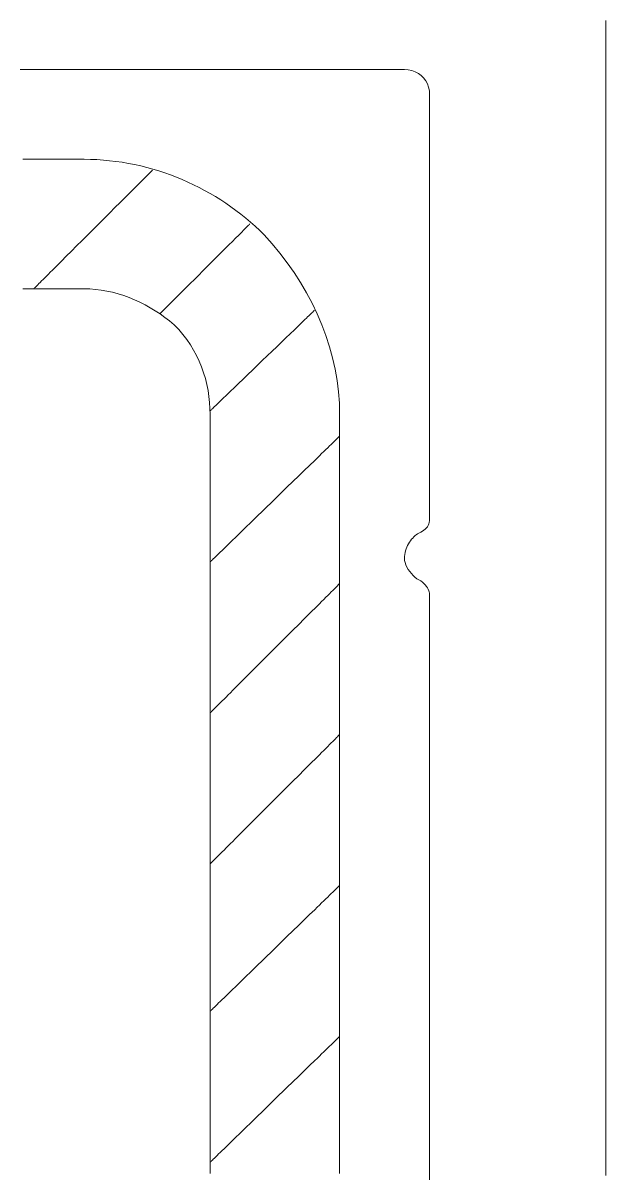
# Model space of a CAD drawing. Header units: millimetres. Extents: x -62 to 0, y 0 to 70.
# Drawn here: x -13.85 to -6.99, y 35.8 to 49.34 of the extents above; entities that cross this region are included whole.
import ezdxf

# ---------------------------------------------------------------- set-up
doc = ezdxf.new("R2010")
doc.units = ezdxf.units.MM
doc.header["$MEASUREMENT"] = 0
doc.layers.add('Layer 1', color=7, linetype='Continuous')

msp = doc.modelspace()

# ---------------------------------------------------------------- linework, layer by layer
at = {"layer": 'Layer 1', "lineweight": 18}
for points in [[(-6.988, 49.373), (-6.988, 49.318), (-6.988, 49.263), (-6.988, 49.207), (-6.988, 49.151), (-6.988, 49.095), (-6.988, 49.039), (-6.988, 48.983), (-6.988, 48.926), (-6.988, 48.869), (-6.988, 48.812), (-6.988, 48.755), (-6.988, 48.698), (-6.988, 48.64), (-6.988, 48.582), (-6.988, 48.524), (-6.988, 48.466), (-6.988, 48.407), (-6.988, 48.349), (-6.988, 48.29), (-6.988, 48.231), (-6.988, 48.172), (-6.988, 48.112), (-6.988, 48.053), (-6.988, 47.993), (-6.988, 47.933), (-6.988, 47.873), (-6.988, 47.813), (-6.988, 47.753), (-6.988, 47.692), (-6.988, 47.631), (-6.988, 47.57), (-6.988, 47.509), (-6.988, 47.448), (-6.988, 47.387), (-6.988, 47.325), (-6.988, 47.264), (-6.988, 47.202), (-6.988, 47.14), (-6.988, 47.078), (-6.988, 47.016), (-6.988, 46.953), (-6.988, 46.891), (-6.988, 46.828), (-6.988, 46.765), (-6.988, 46.702), (-6.988, 46.639), (-6.988, 46.576), (-6.988, 46.513), (-6.988, 46.449), (-6.988, 46.386), (-6.988, 46.322), (-6.988, 46.194), (-6.988, 46.066), (-6.988, 45.937), (-6.988, 45.808), (-6.988, 45.679), (-6.988, 45.549), (-6.988, 45.419), (-6.988, 45.288), (-6.988, 45.157), (-6.988, 45.026), (-6.988, 44.894), (-6.988, 44.762), (-6.988, 44.63), (-6.988, 44.498), (-6.988, 44.365), (-6.988, 44.232), (-6.988, 44.099), (-6.988, 43.966), (-6.988, 43.832), (-6.988, 43.699), (-6.988, 43.565), (-6.988, 43.297), (-6.988, 43.028), (-6.988, 42.76), (-6.988, 42.491), (-6.988, 42.222), (-6.988, 41.953), (-6.988, 41.685), (-6.988, 41.417), (-6.988, 41.283), (-6.988, 41.15), (-6.988, 41.016), (-6.988, 40.883), (-6.988, 40.75), (-6.988, 40.617), (-6.988, 40.484), (-6.988, 40.352), (-6.988, 40.219), (-6.988, 40.088), (-6.988, 39.956), (-6.988, 39.825), (-6.988, 39.694), (-6.988, 39.563), (-6.988, 39.433), (-6.988, 39.303), (-6.988, 39.174), (-6.988, 39.044), (-6.988, 38.916), (-6.988, 38.788), (-6.988, 38.66), (-6.988, 38.596), (-6.988, 38.533), (-6.988, 38.469), (-6.988, 38.406), (-6.988, 38.343), (-6.988, 38.28), (-6.988, 38.217), (-6.988, 38.154), (-6.988, 38.091), (-6.988, 38.029), (-6.988, 37.966), (-6.988, 37.904), (-6.988, 37.842), (-6.988, 37.78), (-6.988, 37.718), (-6.988, 37.656), (-6.988, 37.595), (-6.988, 37.534), (-6.988, 37.472), (-6.988, 37.411), (-6.988, 37.35), (-6.988, 37.29), (-6.988, 37.229), (-6.988, 37.169), (-6.988, 37.109), (-6.988, 37.049), (-6.988, 36.989), (-6.988, 36.929), (-6.988, 36.869), (-6.988, 36.81), (-6.988, 36.751), (-6.988, 36.692), (-6.988, 36.633), (-6.988, 36.574), (-6.988, 36.516), (-6.988, 36.458), (-6.988, 36.4), (-6.988, 36.342), (-6.988, 36.284), (-6.988, 36.227), (-6.988, 36.17), (-6.988, 36.113), (-6.988, 36.056), (-6.988, 35.999), (-6.988, 35.943), (-6.988, 35.886), (-6.988, 35.83), (-6.988, 35.775)], [(-9.063, 35.695), (-9.063, 35.818), (-9.063, 35.941), (-9.063, 36.066), (-9.063, 36.19), (-9.063, 36.316), (-9.063, 36.441), (-9.063, 36.567), (-9.063, 36.694), (-9.063, 36.947), (-9.063, 37.201), (-9.063, 37.455), (-9.063, 37.708), (-9.063, 37.834), (-9.063, 37.96), (-9.063, 38.086), (-9.063, 38.211), (-9.063, 38.336), (-9.063, 38.46), (-9.063, 38.584), (-9.063, 38.706), (-9.063, 38.829), (-9.063, 38.95), (-9.063, 39.07), (-9.063, 39.19), (-9.063, 39.249), (-9.063, 39.308), (-9.063, 39.367), (-9.063, 39.426), (-9.063, 39.484), (-9.063, 39.542), (-9.063, 39.6), (-9.063, 39.657), (-9.063, 39.715), (-9.063, 39.771), (-9.063, 39.828), (-9.063, 39.884), (-9.063, 39.94), (-9.063, 39.995), (-9.063, 40.05), (-9.063, 40.105), (-9.063, 40.159), (-9.063, 40.213), (-9.063, 40.267), (-9.063, 40.32), (-9.063, 40.373), (-9.063, 40.425), (-9.063, 40.477), (-9.063, 40.529), (-9.063, 40.58), (-9.063, 40.631), (-9.063, 40.681), (-9.063, 40.731), (-9.063, 40.78), (-9.063, 40.829), (-9.063, 40.877), (-9.063, 40.925), (-9.063, 40.972), (-9.063, 41.019), (-9.063, 41.066), (-9.063, 41.111), (-9.063, 41.157), (-9.063, 41.202), (-9.063, 41.246), (-9.063, 41.289), (-9.063, 41.333), (-9.063, 41.375), (-9.063, 41.417), (-9.063, 41.458), (-9.063, 41.499), (-9.063, 41.539), (-9.063, 41.579), (-9.063, 41.618), (-9.063, 41.656), (-9.063, 41.694), (-9.063, 41.731), (-9.063, 41.768), (-9.063, 41.804), (-9.063, 41.839), (-9.063, 41.873), (-9.063, 41.907), (-9.063, 41.94), (-9.063, 41.973), (-9.063, 42.004), (-9.063, 42.035), (-9.063, 42.066), (-9.063, 42.095), (-9.063, 42.124), (-9.063, 42.152), (-9.063, 42.18), (-9.063, 42.206), (-9.063, 42.232), (-9.063, 42.257), (-9.063, 42.282), (-9.063, 42.305), (-9.063, 42.328), (-9.063, 42.35), (-9.063, 42.371), (-9.063, 42.392), (-9.063, 42.411), (-9.063, 42.43), (-9.063, 42.448), (-9.063, 42.465), (-9.063, 42.481), (-9.063, 42.496), (-9.063, 42.511), (-9.063, 42.524), (-9.063, 42.537), (-9.063, 42.549), (-9.063, 42.56), (-9.063, 42.57), (-9.063, 42.579), (-9.063, 42.587), (-9.063, 42.594), (-9.063, 42.6), (-9.063, 42.606), (-9.063, 42.61), (-9.063, 42.613), (-9.063, 42.616), (-9.063, 42.617), (-9.063, 42.618), (-9.064, 42.63), (-9.067, 42.645), (-9.072, 42.66), (-9.08, 42.677), (-9.089, 42.694), (-9.101, 42.711), (-9.114, 42.728), (-9.13, 42.745), (-9.148, 42.76), (-9.168, 42.775), (-9.19, 42.787), (-9.213, 42.801), (-9.236, 42.818), (-9.257, 42.838), (-9.278, 42.861), (-9.297, 42.885), (-9.315, 42.911), (-9.33, 42.938), (-9.342, 42.965), (-9.351, 42.991), (-9.357, 43.017), (-9.359, 43.041), (-9.358, 43.063), (-9.356, 43.086), (-9.352, 43.108), (-9.346, 43.13), (-9.339, 43.151), (-9.331, 43.172), (-9.322, 43.192), (-9.312, 43.211), (-9.301, 43.23), (-9.289, 43.248), (-9.276, 43.265), (-9.262, 43.28), (-9.249, 43.295), (-9.234, 43.308), (-9.22, 43.319), (-9.205, 43.329), (-9.19, 43.337), (-9.168, 43.349), (-9.148, 43.361), (-9.13, 43.373), (-9.114, 43.386), (-9.101, 43.399), (-9.089, 43.413), (-9.08, 43.429), (-9.072, 43.446), (-9.067, 43.464), (-9.064, 43.485), (-9.063, 43.507), (-9.063, 43.508), (-9.063, 43.51), (-9.063, 43.515), (-9.063, 43.521), (-9.063, 43.529), (-9.063, 43.538), (-9.063, 43.55), (-9.063, 43.563), (-9.063, 43.577), (-9.063, 43.593), (-9.063, 43.611), (-9.063, 43.63), (-9.063, 43.651), (-9.063, 43.673), (-9.063, 43.696), (-9.063, 43.721), (-9.063, 43.747), (-9.063, 43.775), (-9.063, 43.804), (-9.063, 43.834), (-9.063, 43.866), (-9.063, 43.898), (-9.063, 43.932), (-9.063, 43.967), (-9.063, 44.004), (-9.063, 44.041), (-9.063, 44.079), (-9.063, 44.119), (-9.063, 44.159), (-9.063, 44.201), (-9.063, 44.243), (-9.063, 44.287), (-9.063, 44.331), (-9.063, 44.376), (-9.063, 44.423), (-9.063, 44.469), (-9.063, 44.517), (-9.063, 44.566), (-9.063, 44.615), (-9.063, 44.665), (-9.063, 44.715), (-9.063, 44.767), (-9.063, 44.819), (-9.063, 44.871), (-9.063, 44.978), (-9.063, 45.087), (-9.063, 45.197), (-9.063, 45.31), (-9.063, 45.423), (-9.063, 45.538), (-9.063, 45.653), (-9.063, 45.77), (-9.063, 46.004), (-9.063, 46.237), (-9.063, 46.354), (-9.063, 46.469), (-9.063, 46.584), (-9.063, 46.698), (-9.063, 46.81), (-9.063, 46.92), (-9.063, 47.029), (-9.063, 47.136), (-9.063, 47.188), (-9.063, 47.24), (-9.063, 47.292), (-9.063, 47.342), (-9.063, 47.392), (-9.063, 47.441), (-9.063, 47.49), (-9.063, 47.538), (-9.063, 47.585), (-9.063, 47.631), (-9.063, 47.676), (-9.063, 47.72), (-9.063, 47.764), (-9.063, 47.806), (-9.063, 47.848), (-9.063, 47.888), (-9.063, 47.928), (-9.063, 47.966), (-9.063, 48.003), (-9.063, 48.04), (-9.063, 48.075), (-9.063, 48.109), (-9.063, 48.141), (-9.063, 48.173), (-9.063, 48.203), (-9.063, 48.232), (-9.063, 48.26), (-9.063, 48.286), (-9.063, 48.311), (-9.063, 48.334), (-9.063, 48.356), (-9.063, 48.377), (-9.063, 48.396), (-9.063, 48.414), (-9.063, 48.43), (-9.063, 48.444), (-9.063, 48.457), (-9.063, 48.469), (-9.063, 48.478), (-9.063, 48.486), (-9.063, 48.492), (-9.063, 48.497), (-9.063, 48.5), (-9.063, 48.501), (-9.066, 48.546), (-9.075, 48.588), (-9.09, 48.628), (-9.109, 48.664), (-9.134, 48.697), (-9.163, 48.726), (-9.195, 48.751), (-9.232, 48.77), (-9.272, 48.785), (-9.314, 48.794), (-9.359, 48.797), (-9.359, 48.797), (-9.36, 48.797), (-9.36, 48.797), (-9.36, 48.797), (-9.361, 48.797), (-9.362, 48.797), (-9.363, 48.797), (-9.364, 48.797), (-9.365, 48.797), (-9.367, 48.797), (-9.368, 48.797), (-9.37, 48.797), (-9.372, 48.797), (-9.374, 48.797), (-9.376, 48.797), (-9.378, 48.797), (-9.38, 48.797), (-9.383, 48.797), (-9.385, 48.797), (-9.388, 48.797), (-9.391, 48.797), (-9.394, 48.797), (-9.397, 48.797), (-9.401, 48.797), (-9.404, 48.797), (-9.408, 48.797), (-9.412, 48.797), (-9.416, 48.797), (-9.42, 48.797), (-9.424, 48.797), (-9.428, 48.797), (-9.433, 48.797), (-9.437, 48.797), (-9.442, 48.797), (-9.447, 48.797), (-9.452, 48.797), (-9.457, 48.797), (-9.463, 48.797), (-9.468, 48.797), (-9.474, 48.797), (-9.479, 48.797), (-9.485, 48.797), (-9.491, 48.797), (-9.497, 48.797), (-9.503, 48.797), (-9.51, 48.797), (-9.516, 48.797), (-9.523, 48.797), (-9.53, 48.797), (-9.537, 48.797), (-9.544, 48.797), (-9.551, 48.797), (-9.558, 48.797), (-9.566, 48.797), (-9.573, 48.797), (-9.581, 48.797), (-9.589, 48.797), (-9.597, 48.797), (-9.605, 48.797), (-9.613, 48.797), (-9.621, 48.797), (-9.63, 48.797), (-9.638, 48.797), (-9.647, 48.797), (-9.656, 48.797), (-9.665, 48.797), (-9.674, 48.797), (-9.683, 48.797), (-9.693, 48.797), (-9.702, 48.797), (-9.712, 48.797), (-9.721, 48.797), (-9.731, 48.797), (-9.741, 48.797), (-9.751, 48.797), (-9.762, 48.797), (-9.772, 48.797), (-9.783, 48.797), (-9.793, 48.797), (-9.804, 48.797), (-9.815, 48.797), (-9.826, 48.797), (-9.837, 48.797), (-9.848, 48.797), (-9.86, 48.797), (-9.871, 48.797), (-9.883, 48.797), (-9.894, 48.797), (-9.906, 48.797), (-9.918, 48.797), (-9.93, 48.797), (-9.943, 48.797), (-9.955, 48.797), (-9.967, 48.797), (-9.98, 48.797), (-9.993, 48.797), (-10.005, 48.797), (-10.018, 48.797), (-10.031, 48.797), (-10.045, 48.797), (-10.058, 48.797), (-10.071, 48.797), (-10.085, 48.797), (-10.098, 48.797), (-10.112, 48.797), (-10.126, 48.797), (-10.14, 48.797), (-10.154, 48.797), (-10.168, 48.797), (-10.183, 48.797), (-10.197, 48.797), (-10.212, 48.797), (-10.226, 48.797), (-10.241, 48.797), (-10.256, 48.797), (-10.271, 48.797), (-10.286, 48.797), (-10.302, 48.797), (-10.317, 48.797), (-10.332, 48.797), (-10.348, 48.797), (-10.364, 48.797), (-10.38, 48.797), (-10.395, 48.797), (-10.411, 48.797), (-10.428, 48.797), (-10.444, 48.797), (-10.46, 48.797), (-10.477, 48.797), (-10.493, 48.797), (-10.51, 48.797), (-10.527, 48.797), (-10.544, 48.797), (-10.561, 48.797), (-10.578, 48.797), (-10.595, 48.797), (-10.63, 48.797), (-10.665, 48.797), (-10.701, 48.797), (-10.737, 48.797), (-10.773, 48.797), (-10.81, 48.797), (-10.848, 48.797), (-10.885, 48.797), (-10.923, 48.797), (-10.962, 48.797), (-11.001, 48.797), (-11.04, 48.797), (-11.08, 48.797), (-11.12, 48.797), (-11.161, 48.797), (-11.202, 48.797), (-11.243, 48.797), (-11.285, 48.797), (-11.327, 48.797), (-11.37, 48.797), (-11.413, 48.797), (-11.456, 48.797), (-11.5, 48.797), (-11.544, 48.797), (-11.588, 48.797), (-11.633, 48.797), (-11.678, 48.797), (-11.724, 48.797), (-11.77, 48.797), (-11.816, 48.797), (-11.863, 48.797), (-11.91, 48.797), (-11.957, 48.797), (-12.005, 48.797), (-12.053, 48.797), (-12.101, 48.797), (-12.15, 48.797), (-12.199, 48.797), (-12.249, 48.797), (-12.298, 48.797), (-12.349, 48.797), (-12.399, 48.797), (-12.45, 48.797), (-12.501, 48.797), (-12.552, 48.797), (-12.604, 48.797), (-12.656, 48.797), (-12.709, 48.797), (-12.762, 48.797), (-12.815, 48.797), (-12.868, 48.797), (-12.922, 48.797), (-12.976, 48.797), (-13.03, 48.797), (-13.085, 48.797), (-13.14, 48.797), (-13.195, 48.797), (-13.251, 48.797), (-13.306, 48.797), (-13.363, 48.797), (-13.419, 48.797), (-13.476, 48.797), (-13.533, 48.797), (-13.59, 48.797), (-13.648, 48.797), (-13.706, 48.797), (-13.764, 48.797), (-13.822, 48.797), (-13.881, 48.797)], [(-13.851, 47.739), (-13.839, 47.739), (-13.827, 47.739), (-13.815, 47.739), (-13.803, 47.739), (-13.792, 47.739), (-13.78, 47.739), (-13.769, 47.739), (-13.757, 47.739), (-13.746, 47.739), (-13.734, 47.739), (-13.723, 47.739), (-13.712, 47.739), (-13.701, 47.739), (-13.69, 47.739), (-13.679, 47.739), (-13.669, 47.739), (-13.658, 47.739), (-13.648, 47.739), (-13.637, 47.739), (-13.627, 47.739), (-13.617, 47.739), (-13.607, 47.739), (-13.597, 47.739), (-13.587, 47.739), (-13.577, 47.739), (-13.567, 47.739), (-13.558, 47.739), (-13.548, 47.739), (-13.539, 47.739), (-13.529, 47.739), (-13.52, 47.739), (-13.511, 47.739), (-13.502, 47.739), (-13.493, 47.739), (-13.484, 47.739), (-13.475, 47.739), (-13.467, 47.739), (-13.458, 47.739), (-13.45, 47.739), (-13.442, 47.739), (-13.433, 47.739), (-13.425, 47.739), (-13.417, 47.739), (-13.409, 47.739), (-13.402, 47.739), (-13.394, 47.739), (-13.386, 47.739), (-13.379, 47.739), (-13.372, 47.739), (-13.364, 47.739), (-13.357, 47.739), (-13.35, 47.739), (-13.343, 47.739), (-13.336, 47.739), (-13.33, 47.739), (-13.323, 47.739), (-13.316, 47.739), (-13.31, 47.739), (-13.304, 47.739), (-13.297, 47.739), (-13.291, 47.739), (-13.285, 47.739), (-13.28, 47.739), (-13.274, 47.739), (-13.268, 47.739), (-13.263, 47.739), (-13.257, 47.739), (-13.252, 47.739), (-13.247, 47.739), (-13.241, 47.739), (-13.236, 47.739), (-13.232, 47.739), (-13.227, 47.739), (-13.222, 47.739), (-13.217, 47.739), (-13.213, 47.739), (-13.209, 47.739), (-13.204, 47.739), (-13.2, 47.739), (-13.196, 47.739), (-13.192, 47.739), (-13.189, 47.739), (-13.185, 47.739), (-13.181, 47.739), (-13.178, 47.739), (-13.175, 47.739), (-13.171, 47.739), (-13.168, 47.739), (-13.165, 47.739), (-13.162, 47.739), (-13.16, 47.739), (-13.157, 47.739), (-13.155, 47.739), (-13.152, 47.739), (-13.15, 47.739), (-13.148, 47.739), (-13.146, 47.739), (-13.144, 47.739), (-13.142, 47.739), (-13.14, 47.739), (-13.138, 47.739), (-13.137, 47.739), (-13.136, 47.739), (-13.134, 47.739), (-13.133, 47.739), (-13.132, 47.739), (-13.131, 47.739), (-13.131, 47.739), (-13.13, 47.739), (-13.129, 47.739), (-13.129, 47.739), (-13.129, 47.739), (-13.128, 47.739), (-13.128, 47.739), (-13.053, 47.738), (-12.978, 47.735), (-12.903, 47.73), (-12.829, 47.723), (-12.755, 47.714), (-12.681, 47.704), (-12.608, 47.691), (-12.535, 47.677), (-12.463, 47.661), (-12.392, 47.643), (-12.32, 47.624), (-12.25, 47.603), (-12.18, 47.58), (-12.111, 47.555), (-12.042, 47.529), (-11.974, 47.501), (-11.907, 47.471), (-11.841, 47.44), (-11.775, 47.407), (-11.711, 47.373), (-11.647, 47.337), (-11.584, 47.3), (-11.522, 47.261), (-11.461, 47.221), (-11.401, 47.179), (-11.342, 47.136), (-11.284, 47.092), (-11.227, 47.046), (-11.171, 46.999), (-11.117, 46.951), (-11.063, 46.901), (-11.011, 46.85), (-10.916, 46.744), (-10.826, 46.634), (-10.74, 46.521), (-10.659, 46.406), (-10.583, 46.288), (-10.513, 46.167), (-10.447, 46.044), (-10.388, 45.919), (-10.333, 45.792), (-10.285, 45.663), (-10.243, 45.533), (-10.206, 45.402), (-10.176, 45.27), (-10.153, 45.136), (-10.135, 45.003), (-10.125, 44.868), (-10.122, 44.734), (-10.122, 44.734), (-10.122, 44.734), (-10.122, 44.733), (-10.122, 44.733), (-10.122, 44.732), (-10.122, 44.731), (-10.122, 44.73), (-10.122, 44.729), (-10.122, 44.727), (-10.122, 44.726), (-10.122, 44.724), (-10.122, 44.722), (-10.122, 44.72), (-10.122, 44.718), (-10.122, 44.716), (-10.122, 44.713), (-10.122, 44.71), (-10.122, 44.707), (-10.122, 44.704), (-10.122, 44.701), (-10.122, 44.698), (-10.122, 44.694), (-10.122, 44.691), (-10.122, 44.687), (-10.122, 44.683), (-10.122, 44.679), (-10.122, 44.675), (-10.122, 44.67), (-10.122, 44.666), (-10.122, 44.661), (-10.122, 44.656), (-10.122, 44.651), (-10.122, 44.646), (-10.122, 44.64), (-10.122, 44.635), (-10.122, 44.629), (-10.122, 44.623), (-10.122, 44.617), (-10.122, 44.611), (-10.122, 44.605), (-10.122, 44.598), (-10.122, 44.592), (-10.122, 44.585), (-10.122, 44.578), (-10.122, 44.571), (-10.122, 44.564), (-10.122, 44.556), (-10.122, 44.549), (-10.122, 44.541), (-10.122, 44.533), (-10.122, 44.525), (-10.122, 44.517), (-10.122, 44.509), (-10.122, 44.501), (-10.122, 44.492), (-10.122, 44.483), (-10.122, 44.475), (-10.122, 44.466), (-10.122, 44.456), (-10.122, 44.447), (-10.122, 44.438), (-10.122, 44.428), (-10.122, 44.418), (-10.122, 44.408), (-10.122, 44.398), (-10.122, 44.388), (-10.122, 44.378), (-10.122, 44.367), (-10.122, 44.357), (-10.122, 44.346), (-10.122, 44.335), (-10.122, 44.324), (-10.122, 44.313), (-10.122, 44.302), (-10.122, 44.29), (-10.122, 44.279), (-10.122, 44.267), (-10.122, 44.255), (-10.122, 44.243), (-10.122, 44.231), (-10.122, 44.219), (-10.122, 44.206), (-10.122, 44.193), (-10.122, 44.181), (-10.122, 44.168), (-10.122, 44.155), (-10.122, 44.142), (-10.122, 44.128), (-10.122, 44.115), (-10.122, 44.102), (-10.122, 44.088), (-10.122, 44.074), (-10.122, 44.06), (-10.122, 44.046), (-10.122, 44.032), (-10.122, 44.017), (-10.122, 44.003), (-10.122, 43.988), (-10.122, 43.973), (-10.122, 43.959), (-10.122, 43.944), (-10.122, 43.928), (-10.122, 43.913), (-10.122, 43.898), (-10.122, 43.882), (-10.122, 43.866), (-10.122, 43.851), (-10.122, 43.835), (-10.122, 43.818), (-10.122, 43.802), (-10.122, 43.786), (-10.122, 43.769), (-10.122, 43.753), (-10.122, 43.736), (-10.122, 43.719), (-10.122, 43.702), (-10.122, 43.685), (-10.122, 43.668), (-10.122, 43.65), (-10.122, 43.633), (-10.122, 43.615), (-10.122, 43.598), (-10.122, 43.58), (-10.122, 43.562), (-10.122, 43.543), (-10.122, 43.525), (-10.122, 43.507), (-10.122, 43.488), (-10.122, 43.47), (-10.122, 43.451), (-10.122, 43.432), (-10.122, 43.413), (-10.122, 43.394), (-10.122, 43.375), (-10.122, 43.355), (-10.122, 43.336), (-10.122, 43.316), (-10.122, 43.296), (-10.122, 43.276), (-10.122, 43.257), (-10.122, 43.236), (-10.122, 43.216), (-10.122, 43.196), (-10.122, 43.175), (-10.122, 43.155), (-10.122, 43.134), (-10.122, 43.113), (-10.122, 43.092), (-10.122, 43.071), (-10.122, 43.05), (-10.122, 43.029), (-10.122, 43.007), (-10.122, 42.986), (-10.122, 42.964), (-10.122, 42.942), (-10.122, 42.921), (-10.122, 42.899), (-10.122, 42.876), (-10.122, 42.854), (-10.122, 42.832), (-10.122, 42.809), (-10.122, 42.787), (-10.122, 42.764), (-10.122, 42.741), (-10.122, 42.718), (-10.122, 42.695), (-10.122, 42.672), (-10.122, 42.649), (-10.122, 42.626), (-10.122, 42.602), (-10.122, 42.579), (-10.122, 42.555), (-10.122, 42.531), (-10.122, 42.507), (-10.122, 42.483), (-10.122, 42.459), (-10.122, 42.435), (-10.122, 42.411), (-10.122, 42.386), (-10.122, 42.362), (-10.122, 42.337), (-10.122, 42.312), (-10.122, 42.287), (-10.122, 42.262), (-10.122, 42.237), (-10.122, 42.212), (-10.122, 42.187), (-10.122, 42.161), (-10.122, 42.136), (-10.122, 42.11), (-10.122, 42.084), (-10.122, 42.059), (-10.122, 42.033), (-10.122, 42.007), (-10.122, 41.981), (-10.122, 41.954), (-10.122, 41.928), (-10.122, 41.902), (-10.122, 41.875), (-10.122, 41.848), (-10.122, 41.822), (-10.122, 41.795), (-10.122, 41.768), (-10.122, 41.741), (-10.122, 41.714), (-10.122, 41.686), (-10.122, 41.659), (-10.122, 41.632), (-10.122, 41.604), (-10.122, 41.576), (-10.122, 41.549), (-10.122, 41.521), (-10.122, 41.493), (-10.122, 41.465), (-10.122, 41.437), (-10.122, 41.408), (-10.122, 41.38), (-10.122, 41.352), (-10.122, 41.295), (-10.122, 41.237), (-10.122, 41.179), (-10.122, 41.121), (-10.122, 41.062), (-10.122, 41.003), (-10.122, 40.944), (-10.122, 40.884), (-10.122, 40.824), (-10.122, 40.764), (-10.122, 40.703), (-10.122, 40.642), (-10.122, 40.58), (-10.122, 40.519), (-10.122, 40.456), (-10.122, 40.394), (-10.122, 40.331), (-10.122, 40.268), (-10.122, 40.204), (-10.122, 40.14), (-10.122, 40.076), (-10.122, 40.012), (-10.122, 39.947), (-10.122, 39.882), (-10.122, 39.816), (-10.122, 39.75), (-10.122, 39.684), (-10.122, 39.618), (-10.122, 39.551), (-10.122, 39.484), (-10.122, 39.417), (-10.122, 39.349), (-10.122, 39.281), (-10.122, 39.213), (-10.122, 39.144), (-10.122, 39.076), (-10.122, 39.006), (-10.122, 38.937), (-10.122, 38.867), (-10.122, 38.797), (-10.122, 38.727), (-10.122, 38.657), (-10.122, 38.586), (-10.122, 38.515), (-10.122, 38.444), (-10.122, 38.372), (-10.122, 38.3), (-10.122, 38.228), (-10.122, 38.156), (-10.122, 38.083), (-10.122, 38.01), (-10.122, 37.937), (-10.122, 37.864), (-10.122, 37.79), (-10.122, 37.716), (-10.122, 37.642), (-10.122, 37.568), (-10.122, 37.493), (-10.122, 37.419), (-10.122, 37.344), (-10.122, 37.268), (-10.122, 37.193), (-10.122, 37.117), (-10.122, 37.041), (-10.122, 36.965), (-10.122, 36.889), (-10.122, 36.812), (-10.122, 36.736), (-10.122, 36.659), (-10.122, 36.581), (-10.122, 36.504), (-10.122, 36.427), (-10.122, 36.349), (-10.122, 36.271), (-10.122, 36.193), (-10.122, 36.114), (-10.122, 36.036), (-10.122, 35.957), (-10.122, 35.878), (-10.122, 35.799)], [(-12.324, 47.612), (-12.325, 47.611), (-12.328, 47.608), (-12.333, 47.603), (-12.339, 47.596), (-12.348, 47.588), (-12.358, 47.577), (-12.37, 47.565), (-12.384, 47.552), (-12.399, 47.537), (-12.415, 47.52), (-12.433, 47.502), (-12.453, 47.483), (-12.473, 47.462), (-12.495, 47.441), (-12.518, 47.418), (-12.542, 47.394), (-12.593, 47.343), (-12.648, 47.288), (-12.706, 47.23), (-12.766, 47.17), (-12.828, 47.108), (-12.892, 47.044), (-13.022, 46.914), (-13.153, 46.783), (-13.217, 46.719), (-13.279, 46.657), (-13.339, 46.597), (-13.397, 46.539), (-13.452, 46.484), (-13.503, 46.433), (-13.527, 46.409), (-13.55, 46.386), (-13.572, 46.365), (-13.592, 46.344), (-13.612, 46.325), (-13.63, 46.307), (-13.646, 46.29), (-13.661, 46.275), (-13.675, 46.262), (-13.687, 46.25), (-13.697, 46.239), (-13.706, 46.231), (-13.712, 46.224), (-13.717, 46.219), (-13.72, 46.216), (-13.721, 46.215)], [(-11.18, 46.977), (-11.181, 46.976), (-11.183, 46.974), (-11.187, 46.97), (-11.192, 46.965), (-11.199, 46.959), (-11.206, 46.951), (-11.226, 46.932), (-11.25, 46.908), (-11.278, 46.879), (-11.31, 46.847), (-11.346, 46.812), (-11.384, 46.773), (-11.426, 46.732), (-11.47, 46.688), (-11.515, 46.642), (-11.611, 46.547), (-11.71, 46.448), (-11.808, 46.349), (-11.904, 46.254), (-11.95, 46.208), (-11.994, 46.164), (-12.035, 46.123), (-12.074, 46.084), (-12.109, 46.049), (-12.141, 46.017), (-12.17, 45.988), (-12.194, 45.964), (-12.213, 45.945), (-12.221, 45.937), (-12.227, 45.931), (-12.232, 45.926), (-12.236, 45.922), (-12.238, 45.92), (-12.239, 45.919)], [(-11.646, 35.799), (-11.646, 35.878), (-11.646, 35.957), (-11.646, 36.036), (-11.646, 36.114), (-11.646, 36.193), (-11.646, 36.271), (-11.646, 36.349), (-11.646, 36.427), (-11.646, 36.504), (-11.646, 36.581), (-11.646, 36.659), (-11.646, 36.736), (-11.646, 36.812), (-11.646, 36.889), (-11.646, 36.965), (-11.646, 37.041), (-11.646, 37.117), (-11.646, 37.193), (-11.646, 37.268), (-11.646, 37.344), (-11.646, 37.419), (-11.646, 37.493), (-11.646, 37.568), (-11.646, 37.642), (-11.646, 37.716), (-11.646, 37.79), (-11.646, 37.864), (-11.646, 37.937), (-11.646, 38.01), (-11.646, 38.083), (-11.646, 38.156), (-11.646, 38.228), (-11.646, 38.3), (-11.646, 38.372), (-11.646, 38.444), (-11.646, 38.515), (-11.646, 38.586), (-11.646, 38.657), (-11.646, 38.727), (-11.646, 38.797), (-11.646, 38.867), (-11.646, 38.937), (-11.646, 39.006), (-11.646, 39.076), (-11.646, 39.144), (-11.646, 39.213), (-11.646, 39.281), (-11.646, 39.349), (-11.646, 39.417), (-11.646, 39.484), (-11.646, 39.551), (-11.646, 39.618), (-11.646, 39.684), (-11.646, 39.75), (-11.646, 39.816), (-11.646, 39.882), (-11.646, 39.947), (-11.646, 40.012), (-11.646, 40.076), (-11.646, 40.14), (-11.646, 40.204), (-11.646, 40.268), (-11.646, 40.331), (-11.646, 40.394), (-11.646, 40.456), (-11.646, 40.519), (-11.646, 40.58), (-11.646, 40.642), (-11.646, 40.703), (-11.646, 40.764), (-11.646, 40.824), (-11.646, 40.884), (-11.646, 40.944), (-11.646, 41.003), (-11.646, 41.062), (-11.646, 41.121), (-11.646, 41.179), (-11.646, 41.237), (-11.646, 41.295), (-11.646, 41.352), (-11.646, 41.38), (-11.646, 41.408), (-11.646, 41.437), (-11.646, 41.465), (-11.646, 41.493), (-11.646, 41.521), (-11.646, 41.549), (-11.646, 41.576), (-11.646, 41.604), (-11.646, 41.632), (-11.646, 41.659), (-11.646, 41.686), (-11.646, 41.714), (-11.646, 41.741), (-11.646, 41.768), (-11.646, 41.795), (-11.646, 41.822), (-11.646, 41.848), (-11.646, 41.875), (-11.646, 41.902), (-11.646, 41.928), (-11.646, 41.954), (-11.646, 41.981), (-11.646, 42.007), (-11.646, 42.033), (-11.646, 42.059), (-11.646, 42.084), (-11.646, 42.11), (-11.646, 42.136), (-11.646, 42.161), (-11.646, 42.187), (-11.646, 42.212), (-11.646, 42.237), (-11.646, 42.262), (-11.646, 42.287), (-11.646, 42.312), (-11.646, 42.337), (-11.646, 42.362), (-11.646, 42.386), (-11.646, 42.411), (-11.646, 42.435), (-11.646, 42.459), (-11.646, 42.483), (-11.646, 42.507), (-11.646, 42.531), (-11.646, 42.555), (-11.646, 42.579), (-11.646, 42.602), (-11.646, 42.626), (-11.646, 42.649), (-11.646, 42.672), (-11.646, 42.695), (-11.646, 42.718), (-11.646, 42.741), (-11.646, 42.764), (-11.646, 42.787), (-11.646, 42.809), (-11.646, 42.832), (-11.646, 42.854), (-11.646, 42.876), (-11.646, 42.899), (-11.646, 42.921), (-11.646, 42.942), (-11.646, 42.964), (-11.646, 42.986), (-11.646, 43.007), (-11.646, 43.029), (-11.646, 43.05), (-11.646, 43.071), (-11.646, 43.092), (-11.646, 43.113), (-11.646, 43.134), (-11.646, 43.155), (-11.646, 43.175), (-11.646, 43.196), (-11.646, 43.216), (-11.646, 43.236), (-11.646, 43.257), (-11.646, 43.276), (-11.646, 43.296), (-11.646, 43.316), (-11.646, 43.336), (-11.646, 43.355), (-11.646, 43.375), (-11.646, 43.394), (-11.646, 43.413), (-11.646, 43.432), (-11.646, 43.451), (-11.646, 43.47), (-11.646, 43.488), (-11.646, 43.507), (-11.646, 43.525), (-11.646, 43.543), (-11.646, 43.562), (-11.646, 43.58), (-11.646, 43.598), (-11.646, 43.615), (-11.646, 43.633), (-11.646, 43.65), (-11.646, 43.668), (-11.646, 43.685), (-11.646, 43.702), (-11.646, 43.719), (-11.646, 43.736), (-11.646, 43.753), (-11.646, 43.769), (-11.646, 43.786), (-11.646, 43.802), (-11.646, 43.818), (-11.646, 43.835), (-11.646, 43.851), (-11.646, 43.866), (-11.646, 43.882), (-11.646, 43.898), (-11.646, 43.913), (-11.646, 43.928), (-11.646, 43.944), (-11.646, 43.959), (-11.646, 43.973), (-11.646, 43.988), (-11.646, 44.003), (-11.646, 44.017), (-11.646, 44.032), (-11.646, 44.046), (-11.646, 44.06), (-11.646, 44.074), (-11.646, 44.088), (-11.646, 44.102), (-11.646, 44.115), (-11.646, 44.128), (-11.646, 44.142), (-11.646, 44.155), (-11.646, 44.168), (-11.646, 44.181), (-11.646, 44.193), (-11.646, 44.206), (-11.646, 44.219), (-11.646, 44.231), (-11.646, 44.243), (-11.646, 44.255), (-11.646, 44.267), (-11.646, 44.279), (-11.646, 44.29), (-11.646, 44.302), (-11.646, 44.313), (-11.646, 44.324), (-11.646, 44.335), (-11.646, 44.346), (-11.646, 44.357), (-11.646, 44.367), (-11.646, 44.378), (-11.646, 44.388), (-11.646, 44.398), (-11.646, 44.408), (-11.646, 44.418), (-11.646, 44.428), (-11.646, 44.438), (-11.646, 44.447), (-11.646, 44.456), (-11.646, 44.466), (-11.646, 44.475), (-11.646, 44.483), (-11.646, 44.492), (-11.646, 44.501), (-11.646, 44.509), (-11.646, 44.517), (-11.646, 44.525), (-11.646, 44.533), (-11.646, 44.541), (-11.646, 44.549), (-11.646, 44.556), (-11.646, 44.564), (-11.646, 44.571), (-11.646, 44.578), (-11.646, 44.585), (-11.646, 44.592), (-11.646, 44.598), (-11.646, 44.605), (-11.646, 44.611), (-11.646, 44.617), (-11.646, 44.623), (-11.646, 44.629), (-11.646, 44.635), (-11.646, 44.64), (-11.646, 44.646), (-11.646, 44.651), (-11.646, 44.656), (-11.646, 44.661), (-11.646, 44.666), (-11.646, 44.67), (-11.646, 44.675), (-11.646, 44.679), (-11.646, 44.683), (-11.646, 44.687), (-11.646, 44.691), (-11.646, 44.694), (-11.646, 44.698), (-11.646, 44.701), (-11.646, 44.704), (-11.646, 44.707), (-11.646, 44.71), (-11.646, 44.713), (-11.646, 44.716), (-11.646, 44.718), (-11.646, 44.72), (-11.646, 44.722), (-11.646, 44.724), (-11.646, 44.726), (-11.646, 44.727), (-11.646, 44.729), (-11.646, 44.73), (-11.646, 44.731), (-11.646, 44.732), (-11.646, 44.733), (-11.646, 44.733), (-11.646, 44.734), (-11.646, 44.734), (-11.646, 44.734), (-11.648, 44.805), (-11.652, 44.877), (-11.66, 44.948), (-11.671, 45.018), (-11.685, 45.089), (-11.702, 45.158), (-11.723, 45.227), (-11.747, 45.295), (-11.774, 45.362), (-11.805, 45.428), (-11.84, 45.492), (-11.878, 45.555), (-11.92, 45.617), (-11.966, 45.677), (-12.016, 45.735), (-12.07, 45.792), (-12.123, 45.836), (-12.178, 45.878), (-12.234, 45.918), (-12.292, 45.956), (-12.351, 45.992), (-12.411, 46.025), (-12.473, 46.057), (-12.536, 46.085), (-12.599, 46.112), (-12.663, 46.135), (-12.729, 46.156), (-12.794, 46.173), (-12.86, 46.188), (-12.927, 46.2), (-12.994, 46.208), (-13.061, 46.213), (-13.128, 46.215), (-13.128, 46.215), (-13.129, 46.215), (-13.129, 46.215), (-13.129, 46.215), (-13.13, 46.215), (-13.131, 46.215), (-13.131, 46.215), (-13.132, 46.215), (-13.133, 46.215), (-13.134, 46.215), (-13.136, 46.215), (-13.137, 46.215), (-13.138, 46.215), (-13.14, 46.215), (-13.142, 46.215), (-13.144, 46.215), (-13.146, 46.215), (-13.148, 46.215), (-13.15, 46.215), (-13.152, 46.215), (-13.155, 46.215), (-13.157, 46.215), (-13.16, 46.215), (-13.162, 46.215), (-13.165, 46.215), (-13.168, 46.215), (-13.171, 46.215), (-13.175, 46.215), (-13.178, 46.215), (-13.181, 46.215), (-13.185, 46.215), (-13.189, 46.215), (-13.192, 46.215), (-13.196, 46.215), (-13.2, 46.215), (-13.204, 46.215), (-13.209, 46.215), (-13.213, 46.215), (-13.217, 46.215), (-13.222, 46.215), (-13.227, 46.215), (-13.232, 46.215), (-13.236, 46.215), (-13.241, 46.215), (-13.247, 46.215), (-13.252, 46.215), (-13.257, 46.215), (-13.263, 46.215), (-13.268, 46.215), (-13.274, 46.215), (-13.28, 46.215), (-13.285, 46.215), (-13.291, 46.215), (-13.297, 46.215), (-13.304, 46.215), (-13.31, 46.215), (-13.316, 46.215), (-13.323, 46.215), (-13.33, 46.215), (-13.336, 46.215), (-13.343, 46.215), (-13.35, 46.215), (-13.357, 46.215), (-13.364, 46.215), (-13.372, 46.215), (-13.379, 46.215), (-13.386, 46.215), (-13.394, 46.215), (-13.402, 46.215), (-13.409, 46.215), (-13.417, 46.215), (-13.425, 46.215), (-13.433, 46.215), (-13.442, 46.215), (-13.45, 46.215), (-13.458, 46.215), (-13.467, 46.215), (-13.475, 46.215), (-13.484, 46.215), (-13.493, 46.215), (-13.502, 46.215), (-13.511, 46.215), (-13.52, 46.215), (-13.529, 46.215), (-13.539, 46.215), (-13.548, 46.215), (-13.558, 46.215), (-13.567, 46.215), (-13.577, 46.215), (-13.587, 46.215), (-13.597, 46.215), (-13.607, 46.215), (-13.617, 46.215), (-13.627, 46.215), (-13.637, 46.215), (-13.648, 46.215), (-13.658, 46.215), (-13.669, 46.215), (-13.679, 46.215), (-13.69, 46.215), (-13.701, 46.215), (-13.712, 46.215), (-13.723, 46.215), (-13.734, 46.215), (-13.746, 46.215), (-13.757, 46.215), (-13.769, 46.215), (-13.78, 46.215), (-13.792, 46.215), (-13.803, 46.215), (-13.815, 46.215), (-13.827, 46.215), (-13.839, 46.215), (-13.851, 46.215)], [(-10.418, 45.961), (-10.419, 45.96), (-10.422, 45.958), (-10.426, 45.954), (-10.432, 45.948), (-10.439, 45.941), (-10.448, 45.932), (-10.459, 45.922), (-10.471, 45.91), (-10.484, 45.897), (-10.499, 45.883), (-10.514, 45.868), (-10.531, 45.852), (-10.569, 45.816), (-10.61, 45.776), (-10.655, 45.733), (-10.703, 45.686), (-10.754, 45.637), (-10.807, 45.586), (-10.861, 45.533), (-10.918, 45.479), (-11.032, 45.369), (-11.147, 45.258), (-11.203, 45.204), (-11.258, 45.151), (-11.311, 45.1), (-11.361, 45.051), (-11.409, 45.005), (-11.454, 44.961), (-11.496, 44.922), (-11.533, 44.886), (-11.55, 44.869), (-11.566, 44.854), (-11.58, 44.84), (-11.593, 44.827), (-11.605, 44.816), (-11.616, 44.806), (-11.625, 44.797), (-11.632, 44.79), (-11.638, 44.784), (-11.643, 44.78), (-11.645, 44.777), (-11.646, 44.776)], [(-10.122, 44.48), (-10.123, 44.479), (-10.126, 44.476), (-10.131, 44.471), (-10.139, 44.463), (-10.148, 44.454), (-10.159, 44.443), (-10.172, 44.431), (-10.187, 44.416), (-10.204, 44.4), (-10.222, 44.383), (-10.241, 44.364), (-10.262, 44.343), (-10.285, 44.321), (-10.309, 44.298), (-10.334, 44.274), (-10.36, 44.249), (-10.387, 44.222), (-10.416, 44.194), (-10.475, 44.136), (-10.538, 44.075), (-10.604, 44.011), (-10.672, 43.945), (-10.742, 43.878), (-10.884, 43.739), (-11.026, 43.601), (-11.096, 43.534), (-11.164, 43.467), (-11.23, 43.404), (-11.293, 43.342), (-11.352, 43.284), (-11.381, 43.257), (-11.408, 43.23), (-11.434, 43.205), (-11.459, 43.18), (-11.483, 43.157), (-11.506, 43.135), (-11.527, 43.115), (-11.546, 43.096), (-11.564, 43.078), (-11.581, 43.062), (-11.595, 43.048), (-11.609, 43.035), (-11.62, 43.025), (-11.629, 43.015), (-11.636, 43.008), (-11.642, 43.003), (-11.645, 43), (-11.646, 42.999)], [(-10.122, 42.745), (-10.123, 42.744), (-10.126, 42.74), (-10.131, 42.735), (-10.139, 42.728), (-10.148, 42.718), (-10.159, 42.707), (-10.172, 42.694), (-10.187, 42.679), (-10.204, 42.663), (-10.222, 42.645), (-10.241, 42.625), (-10.262, 42.604), (-10.285, 42.582), (-10.309, 42.558), (-10.334, 42.533), (-10.36, 42.507), (-10.387, 42.479), (-10.416, 42.451), (-10.445, 42.422), (-10.475, 42.391), (-10.538, 42.328), (-10.604, 42.263), (-10.672, 42.195), (-10.742, 42.125), (-10.884, 41.983), (-11.026, 41.841), (-11.096, 41.771), (-11.164, 41.703), (-11.23, 41.638), (-11.293, 41.575), (-11.323, 41.544), (-11.352, 41.515), (-11.381, 41.487), (-11.408, 41.459), (-11.434, 41.433), (-11.459, 41.408), (-11.483, 41.384), (-11.506, 41.362), (-11.527, 41.341), (-11.546, 41.321), (-11.564, 41.303), (-11.581, 41.287), (-11.595, 41.272), (-11.609, 41.259), (-11.62, 41.248), (-11.629, 41.238), (-11.636, 41.231), (-11.642, 41.226), (-11.645, 41.222), (-11.646, 41.221)], [(-10.122, 40.967), (-10.123, 40.966), (-10.126, 40.963), (-10.131, 40.958), (-10.139, 40.95), (-10.148, 40.941), (-10.159, 40.93), (-10.172, 40.917), (-10.187, 40.902), (-10.204, 40.885), (-10.222, 40.867), (-10.241, 40.848), (-10.262, 40.827), (-10.285, 40.804), (-10.309, 40.78), (-10.334, 40.755), (-10.36, 40.729), (-10.387, 40.702), (-10.416, 40.674), (-10.445, 40.644), (-10.475, 40.614), (-10.538, 40.551), (-10.604, 40.485), (-10.672, 40.417), (-10.742, 40.348), (-10.884, 40.206), (-11.026, 40.063), (-11.096, 39.994), (-11.164, 39.926), (-11.23, 39.86), (-11.293, 39.797), (-11.323, 39.767), (-11.352, 39.738), (-11.381, 39.709), (-11.408, 39.682), (-11.434, 39.656), (-11.459, 39.631), (-11.483, 39.607), (-11.506, 39.584), (-11.527, 39.563), (-11.546, 39.544), (-11.564, 39.526), (-11.581, 39.509), (-11.595, 39.494), (-11.609, 39.481), (-11.62, 39.47), (-11.629, 39.461), (-11.636, 39.454), (-11.642, 39.448), (-11.645, 39.445), (-11.646, 39.444)], [(-10.122, 39.19), (-10.123, 39.189), (-10.126, 39.186), (-10.131, 39.18), (-10.139, 39.173), (-10.148, 39.164), (-10.159, 39.153), (-10.172, 39.141), (-10.187, 39.126), (-10.204, 39.11), (-10.222, 39.093), (-10.241, 39.074), (-10.262, 39.053), (-10.285, 39.031), (-10.309, 39.008), (-10.334, 38.984), (-10.36, 38.958), (-10.387, 38.932), (-10.416, 38.904), (-10.475, 38.846), (-10.538, 38.785), (-10.604, 38.721), (-10.672, 38.655), (-10.742, 38.587), (-10.884, 38.449), (-11.026, 38.311), (-11.096, 38.243), (-11.164, 38.177), (-11.23, 38.113), (-11.293, 38.052), (-11.352, 37.994), (-11.381, 37.967), (-11.408, 37.94), (-11.434, 37.914), (-11.459, 37.89), (-11.483, 37.867), (-11.506, 37.845), (-11.527, 37.825), (-11.546, 37.806), (-11.564, 37.788), (-11.581, 37.772), (-11.595, 37.758), (-11.609, 37.745), (-11.62, 37.734), (-11.629, 37.725), (-11.636, 37.718), (-11.642, 37.713), (-11.645, 37.71), (-11.646, 37.709)], [(-10.122, 37.412), (-10.123, 37.411), (-10.126, 37.408), (-10.131, 37.403), (-10.139, 37.396), (-10.148, 37.387), (-10.159, 37.376), (-10.172, 37.363), (-10.187, 37.349), (-10.204, 37.333), (-10.222, 37.315), (-10.241, 37.296), (-10.262, 37.276), (-10.285, 37.254), (-10.309, 37.231), (-10.334, 37.206), (-10.36, 37.181), (-10.387, 37.154), (-10.416, 37.127), (-10.475, 37.069), (-10.538, 37.008), (-10.604, 36.944), (-10.672, 36.878), (-10.742, 36.81), (-10.884, 36.672), (-11.026, 36.534), (-11.096, 36.466), (-11.164, 36.4), (-11.23, 36.336), (-11.293, 36.275), (-11.352, 36.217), (-11.381, 36.189), (-11.408, 36.162), (-11.434, 36.137), (-11.459, 36.113), (-11.483, 36.09), (-11.506, 36.068), (-11.527, 36.047), (-11.546, 36.028), (-11.564, 36.011), (-11.581, 35.995), (-11.595, 35.98), (-11.609, 35.968), (-11.62, 35.957), (-11.629, 35.948), (-11.636, 35.94), (-11.642, 35.935), (-11.645, 35.932), (-11.646, 35.931)]]:
    msp.add_lwpolyline(points, dxfattribs=at)

doc.saveas('drawing.dxf')
